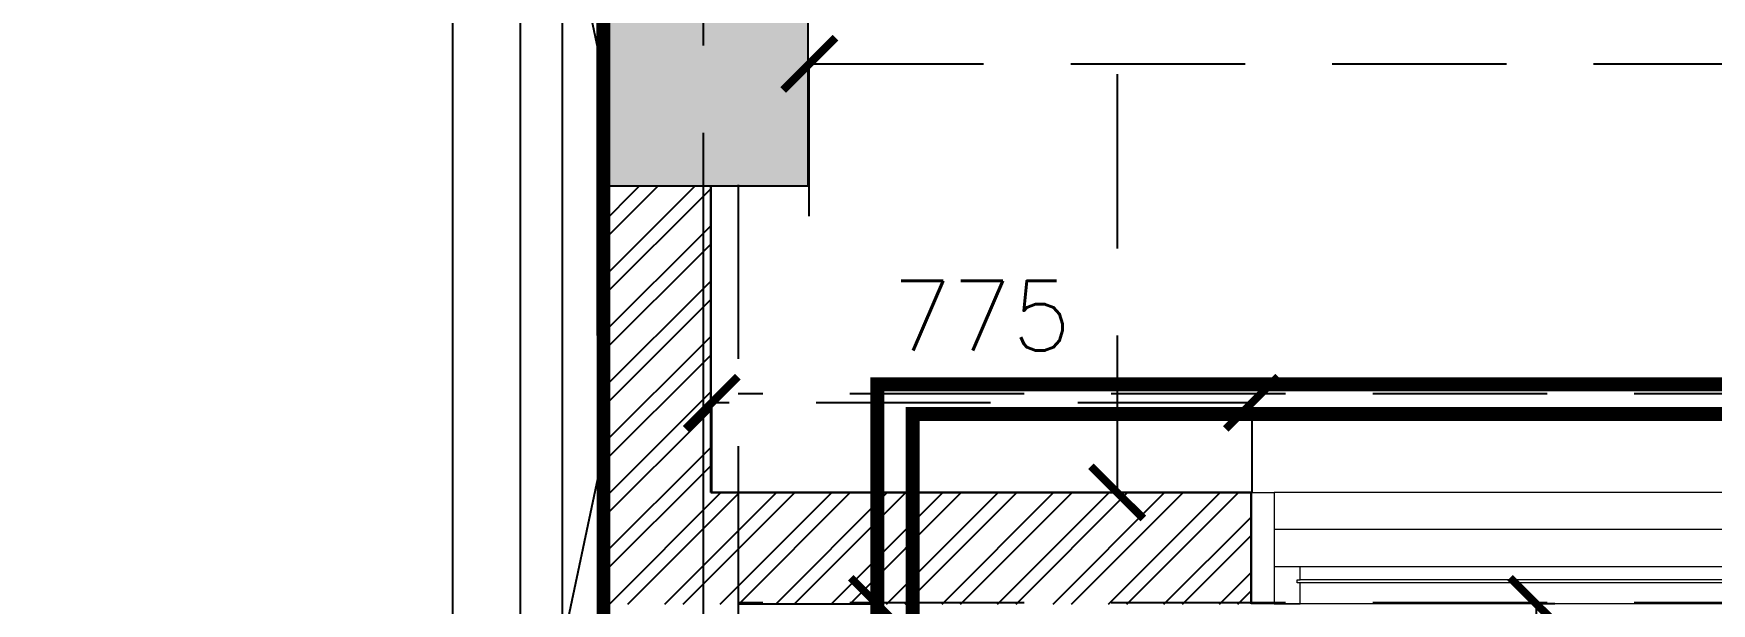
# Model space of a CAD drawing. Header units: millimetres. Extents: x 1135099 to 1230264, y -5736945 to -5695799.
# Drawn here: x 1201679 to 1204086, y -5727609 to -5726791 of the extents above; entities that cross this region are included whole.
import ezdxf

# ---------------------------------------------------------------- set-up
doc = ezdxf.new("R2010")
doc.units = ezdxf.units.MM
doc.header["$LTSCALE"] = 1000
doc.header["$MEASUREMENT"] = 0
for name, pattern in [('2BHK-A - FRONT$0$DASHED', [0.75, 0.5, -0.25]), ('2BHK-A - FRONT$0$PHANTOM2', [1.25, 0.625, -0.125, 0.125, -0.125, 0.125, -0.125]), ('2BHK-A - FRONT$1$AUDIT_D_120904163729-0', [0]), ('AUDIT_D_120904163729-0', [0]), ('T8(T9 IS SIMILAR) - DIMENSION & TEXTING$0$HIDDEN', [0.375, 0.25, -0.125]), ('T8(T9 IS SIMILAR)$0$$0$HIDDEN', [0.375, 0.25, -0.125]), ('T8_REFUGE COLUMNS$0$CENTER2', [1.125, 0.75, -0.125, 0.125, -0.125])]:
    doc.linetypes.add(name, pattern=pattern)
doc.layers.get('0').update_dxf_attribs({"linetype": 'AUDIT_D_120904163729-0'})
for name, color, linetype, lineweight in [('2BHK-A - FRONT$0$A-AC DRAIN PIPE', 94, 'Continuous', 18), ('2BHK-A - FRONT$0$A-AC PIPE', 151, 'Continuous', 20), ('2BHK-A - FRONT$1$A-WALL- 160', 6, 'Continuous', 30), ('2BHK-A - FRONT$1$Window', 4, 'Continuous', 20), ('T8(T9 IS SIMILAR)$0$D&W', 8, 'Continuous', 25)]:
    doc.layers.add(name, color=color, linetype=linetype, lineweight=lineweight)
for name, color, linetype in [('2BHK-A - FRONT$0$a-furniture', 8, 'Continuous'), ('2BHK-A - FRONT$1$A-HATCH -160', 251, '2BHK-A - FRONT$1$AUDIT_D_120904163729-0'), ('T8(T9 IS SIMILAR) - DIMENSION & TEXTING$0$A-DIMENSIONS', 2, 'T8(T9 IS SIMILAR) - DIMENSION & TEXTING$0$HIDDEN'), ('T8(T9 IS SIMILAR)$0$S-BEAM', 20, 'T8(T9 IS SIMILAR)$0$$0$HIDDEN'), ('T8_REFUGE COLUMNS$0$A-CENTERLINE', 193, 'T8_REFUGE COLUMNS$0$CENTER2'), ('T8_REFUGE COLUMNS$1$A-RCC COLS', 3, 'Continuous'), ('T8_TYPICAL COLUMNS$0$A-RCC COLS', 3, 'Continuous')]:
    doc.layers.add(name, color=color, linetype=linetype)
doc.layers.add('A-RERA CARPET AREA', color=30, linetype='Continuous', plot=False)
doc.layers.add('T8_REFUGE COLUMNS$1$COL-HATCH', color=7, linetype='Continuous', lineweight=25, true_color=0xa3a3a3)
doc.styles.add('T8(T9 IS SIMILAR) - DIMENSION & TEXTING$0$Romans 1', font='romans.shx', dxfattribs={"height": 100})
doc.dimstyles.new('T8(T9 IS SIMILAR) - DIMENSION & TEXTING$0$ALPINE S', dxfattribs={"dimscale": 0, "dimtxt": 100, "dimasz": 75, "dimexe": 0, "dimexo": 0, "dimgap": 75, "dimtad": 1, "dimdec": 0, "dimzin": 0, "dimdsep": 46, "dimtxsty": 'T8(T9 IS SIMILAR) - DIMENSION & TEXTING$0$Romans 1', "dimblk": 'T8(T9 IS SIMILAR) - DIMENSION & TEXTING$0$_ArchTick', "dimcen": 0.09, "dimclrd": 256, "dimclre": 256, "dimclrt": 7, "dimadec": 0, "dimazin": 0, "dimtfac": 1, "dimtdec": 0, "dimtofl": 0, "dimtmove": 1, "dimatfit": 0, "dimldrblk": 'T8(T9 IS SIMILAR) - DIMENSION & TEXTING$0$_Open90', "dimfxl": 1, "dimtolj": 1, "dimtzin": 0, "dimarcsym": 0})

# ---------------------------------------------------------------- blocks, each defined once
blk = doc.blocks.new('T8(T9 IS SIMILAR) - DIMENSION & TEXTING$0$_ArchTick')
at = {"color": 0, "linetype": 'ByBlock', "const_width": 0.15}
blk.add_lwpolyline([(-0.5, -0.5), (0.5, 0.5)], dxfattribs=at)
blk = doc.blocks.new('*D619')
at = {"layer": 'T8(T9 IS SIMILAR) - DIMENSION & TEXTING$0$A-DIMENSIONS', "linetype": 'T8(T9 IS SIMILAR) - DIMENSION & TEXTING$0$HIDDEN', "lineweight": -2, "transparency": 16777216}
for p, q in [((1202692.3, -5727609.6), (1202889.2, -5727609.6)), ((1202692.3, -5728585), (1202889.2, -5728585))]:
    blk.add_line(p, q, dxfattribs=at)
at = {"layer": 'T8(T9 IS SIMILAR) - DIMENSION & TEXTING$0$A-DIMENSIONS', "lineweight": -2, "transparency": 16777216}
blk.add_line((1202889.2, -5728585), (1202889.2, -5727609.6), dxfattribs=at)
at = {"layer": 'T8(T9 IS SIMILAR) - DIMENSION & TEXTING$0$A-DIMENSIONS', "linetype": 'ByBlock', "lineweight": -2, "transparency": 16777216, "xscale": 75, "yscale": 75, "zscale": 75}
for p, rotation in [((1202889.2, -5727609.6), 90), ((1202889.2, -5728585), 270)]:
    blk.add_blockref('T8(T9 IS SIMILAR) - DIMENSION & TEXTING$0$_ArchTick', p, dxfattribs=dict(at, rotation=rotation))
at = {"layer": 'T8(T9 IS SIMILAR) - DIMENSION & TEXTING$0$A-DIMENSIONS', "color": 7, "linetype": 'ByBlock', "transparency": 16777216, "insert": (1202764.2, -5728097.3), "char_height": 100, "attachment_point": 5, "rotation": 90, "style": 'T8(T9 IS SIMILAR) - DIMENSION & TEXTING$0$Romans 1'}
blk.add_mtext('\\A1;975', dxfattribs=at)
blk = doc.blocks.new('T8(T9 IS SIMILAR) - DIMENSION & TEXTING$0$_Open90')
at = {"color": 0, "linetype": 'ByBlock', "lineweight": -2}
for p, q in [((-0.5, 0.5), (0, 0)), ((0, 0), (-1, 0)), ((0, 0), (-0.5, -0.5))]:
    blk.add_line(p, q, dxfattribs=at)
blk = doc.blocks.new('*D581')
at = {"layer": 'T8(T9 IS SIMILAR) - DIMENSION & TEXTING$0$A-DIMENSIONS', "linetype": 'T8(T9 IS SIMILAR) - DIMENSION & TEXTING$0$HIDDEN', "lineweight": -2, "transparency": 16777216}
for p, q in [((1203861.5, -5727609.6), (1203835, -5727609.6)), ((1203861.5, -5729109.6), (1203835, -5729109.6))]:
    blk.add_line(p, q, dxfattribs=at)
at = {"layer": 'T8(T9 IS SIMILAR) - DIMENSION & TEXTING$0$A-DIMENSIONS', "lineweight": -2, "transparency": 16777216}
blk.add_line((1203835, -5727609.6), (1203835, -5729109.6), dxfattribs=at)
at = {"layer": 'T8(T9 IS SIMILAR) - DIMENSION & TEXTING$0$A-DIMENSIONS', "linetype": 'ByBlock', "lineweight": -2, "transparency": 16777216, "xscale": 75, "yscale": 75, "zscale": 75}
for p, rotation in [((1203835, -5727609.6), 90), ((1203835, -5729109.6), 270)]:
    blk.add_blockref('T8(T9 IS SIMILAR) - DIMENSION & TEXTING$0$_ArchTick', p, dxfattribs=dict(at, rotation=rotation))
at = {"layer": 'T8(T9 IS SIMILAR) - DIMENSION & TEXTING$0$A-DIMENSIONS', "color": 7, "linetype": 'ByBlock', "transparency": 16777216, "insert": (1203710, -5728359.6), "char_height": 100, "attachment_point": 5, "rotation": 90, "style": 'T8(T9 IS SIMILAR) - DIMENSION & TEXTING$0$Romans 1'}
blk.add_mtext('\\A1;1500', dxfattribs=at)
blk = doc.blocks.new('*D582')
at = {"layer": 'T8(T9 IS SIMILAR) - DIMENSION & TEXTING$0$A-DIMENSIONS', "linetype": 'T8(T9 IS SIMILAR) - DIMENSION & TEXTING$0$HIDDEN', "lineweight": -2, "transparency": 16777216}
for p, q in [((1202792.3, -5727053), (1202792.3, -5726834.4)), ((1206197.3, -5727053), (1206197.3, -5726834.4))]:
    blk.add_line(p, q, dxfattribs=at)
at = {"layer": 'T8(T9 IS SIMILAR) - DIMENSION & TEXTING$0$A-DIMENSIONS', "lineweight": -2, "transparency": 16777216}
blk.add_line((1202792.3, -5726834.4), (1206197.3, -5726834.4), dxfattribs=at)
at = {"layer": 'T8(T9 IS SIMILAR) - DIMENSION & TEXTING$0$A-DIMENSIONS', "linetype": 'ByBlock', "lineweight": -2, "transparency": 16777216, "xscale": 75, "yscale": 75, "zscale": 75, "rotation": 180}
blk.add_blockref('T8(T9 IS SIMILAR) - DIMENSION & TEXTING$0$_ArchTick', (1202792.3, -5726834.4), dxfattribs=at)
at = {"layer": 'T8(T9 IS SIMILAR) - DIMENSION & TEXTING$0$A-DIMENSIONS', "linetype": 'ByBlock', "lineweight": -2, "transparency": 16777216, "xscale": 75, "yscale": 75, "zscale": 75}
blk.add_blockref('T8(T9 IS SIMILAR) - DIMENSION & TEXTING$0$_ArchTick', (1206197.3, -5726834.4), dxfattribs=at)
at = {"layer": 'T8(T9 IS SIMILAR) - DIMENSION & TEXTING$0$A-DIMENSIONS', "color": 7, "linetype": 'ByBlock', "transparency": 16777216, "insert": (1204494.8, -5726709.4), "char_height": 100, "attachment_point": 5, "style": 'T8(T9 IS SIMILAR) - DIMENSION & TEXTING$0$Romans 1'}
blk.add_mtext('\\A1;3405', dxfattribs=at)
blk = doc.blocks.new('*D583')
at = {"layer": 'T8(T9 IS SIMILAR) - DIMENSION & TEXTING$0$A-DIMENSIONS', "linetype": 'T8(T9 IS SIMILAR) - DIMENSION & TEXTING$0$HIDDEN', "lineweight": -2, "transparency": 16777216}
for p, q in [((1202652.3, -5727449.6), (1202652.3, -5727321)), ((1203427.3, -5727449.6), (1203427.3, -5727321))]:
    blk.add_line(p, q, dxfattribs=at)
at = {"layer": 'T8(T9 IS SIMILAR) - DIMENSION & TEXTING$0$A-DIMENSIONS', "lineweight": -2, "transparency": 16777216}
blk.add_line((1203427.3, -5727321), (1202652.3, -5727321), dxfattribs=at)
at = {"layer": 'T8(T9 IS SIMILAR) - DIMENSION & TEXTING$0$A-DIMENSIONS', "linetype": 'ByBlock', "lineweight": -2, "transparency": 16777216, "xscale": 75, "yscale": 75, "zscale": 75, "rotation": 180}
blk.add_blockref('T8(T9 IS SIMILAR) - DIMENSION & TEXTING$0$_ArchTick', (1202652.3, -5727321), dxfattribs=at)
at = {"layer": 'T8(T9 IS SIMILAR) - DIMENSION & TEXTING$0$A-DIMENSIONS', "linetype": 'ByBlock', "lineweight": -2, "transparency": 16777216, "xscale": 75, "yscale": 75, "zscale": 75}
blk.add_blockref('T8(T9 IS SIMILAR) - DIMENSION & TEXTING$0$_ArchTick', (1203427.3, -5727321), dxfattribs=at)
at = {"layer": 'T8(T9 IS SIMILAR) - DIMENSION & TEXTING$0$A-DIMENSIONS', "color": 7, "linetype": 'ByBlock', "transparency": 16777216, "insert": (1203039.8, -5727196), "char_height": 100, "attachment_point": 5, "style": 'T8(T9 IS SIMILAR) - DIMENSION & TEXTING$0$Romans 1'}
blk.add_mtext('\\A1;775', dxfattribs=at)
blk = doc.blocks.new('*D585')
at = {"layer": 'T8(T9 IS SIMILAR) - DIMENSION & TEXTING$0$A-DIMENSIONS', "linetype": 'T8(T9 IS SIMILAR) - DIMENSION & TEXTING$0$HIDDEN', "lineweight": -2, "transparency": 16777216}
for p, q in [((1202942.3, -5723474.4), (1203233.8, -5723474.4)), ((1203039.8, -5727449.6), (1203233.8, -5727449.6))]:
    blk.add_line(p, q, dxfattribs=at)
at = {"layer": 'T8(T9 IS SIMILAR) - DIMENSION & TEXTING$0$A-DIMENSIONS', "lineweight": -2, "transparency": 16777216}
blk.add_line((1203233.8, -5723474.4), (1203233.8, -5727449.6), dxfattribs=at)
at = {"layer": 'T8(T9 IS SIMILAR) - DIMENSION & TEXTING$0$A-DIMENSIONS', "linetype": 'ByBlock', "lineweight": -2, "transparency": 16777216, "xscale": 75, "yscale": 75, "zscale": 75}
for p, rotation in [((1203233.8, -5723474.4), 90), ((1203233.8, -5727449.6), 270)]:
    blk.add_blockref('T8(T9 IS SIMILAR) - DIMENSION & TEXTING$0$_ArchTick', p, dxfattribs=dict(at, rotation=rotation))
at = {"layer": 'T8(T9 IS SIMILAR) - DIMENSION & TEXTING$0$A-DIMENSIONS', "color": 7, "linetype": 'ByBlock', "transparency": 16777216, "insert": (1203108.8, -5725462), "char_height": 100, "attachment_point": 5, "rotation": 90, "style": 'T8(T9 IS SIMILAR) - DIMENSION & TEXTING$0$Romans 1'}
blk.add_mtext('\\A1;3975', dxfattribs=at)
blk = doc.blocks.new('T8_REFUGE COLUMNS')
at = {"layer": 'T8_REFUGE COLUMNS$1$COL-HATCH', "linetype": 'ByBlock'}
h = blk.add_hatch(color=256, dxfattribs=at)
h.dxf.hatch_style = 1
h.paths.add_polyline_path([(1202492.1, -5727009.9), (1202792.1, -5727009.9), (1202792.1, -5724474.9), (1202492.1, -5724474.9)])
at = {"layer": 'T8_REFUGE COLUMNS$0$A-CENTERLINE'}
blk.add_line((1202642.1, -5728808.5), (1202642.1, -5698573.6), dxfattribs=at)
at = {"layer": 'T8_REFUGE COLUMNS$1$A-RCC COLS', "linetype": 'ByBlock'}
blk.add_lwpolyline([(1202492.1, -5727009.9), (1202792.1, -5727009.9), (1202792.1, -5724474.9), (1202492.1, -5724474.9)], close=True, dxfattribs=at)
blk = doc.blocks.new('T8_TYPICAL COLUMNS')
at = {"layer": 'T8_TYPICAL COLUMNS$0$A-RCC COLS', "linetype": 'ByBlock'}
blk.add_blockref('T8_REFUGE COLUMNS', (0, 0), dxfattribs=at)
blk = doc.blocks.new('2BHK-A - FRONT$1$2400')
at = {"layer": '2BHK-A - FRONT$1$Window', "color": 1, "lineweight": 13}
for p, q in [((1151176.5, -5692111.9), (1148842.5, -5692111.9)), ((1149607.5, -5692111.9), (1148880, -5692111.9)), ((1149607.5, -5692165.3), (1148880, -5692165.3)), ((1150373.7, -5692165.3), (1149645, -5692165.3)), ((1150411.2, -5692165.3), (1151176.5, -5692165.3)), ((1149607.5, -5692218.6), (1148842.5, -5692218.6)), ((1150373.7, -5692218.6), (1149645, -5692218.6)), ((1151139, -5692218.6), (1150411.2, -5692218.6)), ((1150373.7, -5692271.9), (1148842.5, -5692271.9)), ((1151139, -5692271.9), (1150411.2, -5692271.9))]:
    blk.add_line(p, q, dxfattribs=at)
at = {"layer": '2BHK-A - FRONT$1$Window', "color": 5, "lineweight": 13}
for p, q in [((1149607.5, -5692142.2), (1148880, -5692142.2)), ((1149607.5, -5692146.7), (1148880, -5692146.7)), ((1150373.7, -5692183.8), (1149645, -5692183.8)), ((1150373.7, -5692200), (1149645, -5692200)), ((1151139, -5692237.2), (1150411.2, -5692237.2)), ((1151139, -5692253.3), (1150411.2, -5692253.3))]:
    blk.add_line(p, q, dxfattribs=at)
at = {"layer": '2BHK-A - FRONT$1$Window', "color": 4, "lineweight": 13}
for points in [[(1148842.5, -5692111.9), (1148809.5, -5692111.9), (1148809.5, -5692271.9), (1148842.5, -5692271.9)], [(1148880, -5692146.7), (1148880, -5692165.3), (1148842.5, -5692165.3), (1148842.5, -5692111.9), (1148880, -5692111.9), (1148880, -5692142.2), (1148875.5, -5692142.2), (1148875.5, -5692146.7)], [(1149607.5, -5692146.7), (1149607.5, -5692165.3), (1149645, -5692165.3), (1149645, -5692111.9), (1149607.5, -5692111.9), (1149607.5, -5692142.2), (1149612, -5692142.2), (1149612, -5692146.7)], [(1151209.5, -5692111.9), (1151176.5, -5692111.9), (1151176.5, -5692271.9), (1151209.5, -5692271.9)], [(1149645, -5692200), (1149645, -5692218.6), (1149607.5, -5692218.6), (1149607.5, -5692165.3), (1149645, -5692165.3), (1149645, -5692183.8), (1149640.5, -5692183.8), (1149640.5, -5692200)], [(1150373.7, -5692200), (1150373.7, -5692218.6), (1150411.2, -5692218.6), (1150411.2, -5692165.3), (1150373.7, -5692165.3), (1150373.7, -5692183.8), (1150378.2, -5692183.8), (1150378.2, -5692200)], [(1150411.2, -5692253.3), (1150411.2, -5692271.9), (1150373.7, -5692271.9), (1150373.7, -5692218.6), (1150411.2, -5692218.6), (1150411.2, -5692237.2), (1150406.7, -5692237.2), (1150406.7, -5692253.3)], [(1151139, -5692253.3), (1151139, -5692271.9), (1151176.5, -5692271.9), (1151176.5, -5692218.6), (1151139, -5692218.6), (1151139, -5692237.2), (1151143.5, -5692237.2), (1151143.5, -5692253.3)]]:
    blk.add_lwpolyline(points, close=True, dxfattribs=at)
blk = doc.blocks.new('2BHK-A - FRONT$0$A$C7BF77BFD')
at = {"layer": '2BHK-A - FRONT$0$a-furniture'}
for p, q in [((-300, 1078.1), (-246.9, 1328.1)), ((-300, 1078.1), (-300, 478.1)), ((-246.9, 228.1), (-300, 478.1))]:
    blk.add_line(p, q, dxfattribs=at)
for points in [[(-300, 1550), (-300, 0), (-90, 0), (-90, 1550)], [(-246.9, 228.1), (-186.9, 228.1), (-186.9, 1328.1), (-246.9, 1328.1)]]:
    blk.add_lwpolyline(points, close=True, dxfattribs=at)
blk = doc.blocks.new('2BHK-A - FRONT')
at = {"layer": '2BHK-A - FRONT$1$A-HATCH -160', "linetype": 'ByBlock'}
h = blk.add_hatch(dxfattribs=at)
h.set_pattern_fill('ANSI32', color=256, scale=150)
h.set_pattern_definition([(45, (0, -0.55), (-39.77475644, 39.77475644), []), (45, (26.517, -0.55), (-39.77475644, 39.77475644), [])])
h.paths.add_polyline_path([(1145269.9, -5728524.2), (1145269.9, -5728684.2), (1144639.8, -5728684.2), (1144639.8, -5726829.5), (1144799.8, -5726829.5), (1144799.8, -5728524.2)])
h.paths.add_polyline_path([(1148934.5, -5727449.8), (1148934.5, -5727609.8), (1147999.5, -5727609.8), (1147999.5, -5727009.5), (1148159.5, -5727009.5), (1148159.5, -5727449.8)])
h.paths.add_polyline_path([(1147999.5, -5728684.2), (1147999.5, -5728524.2), (1147369.9, -5728524.2), (1147369.9, -5728684.2)])
edge = h.paths.add_edge_path()
edge.add_line((1151334.5, -5727449.8), (1151779.5, -5727449.8))
edge.add_line((1151779.5, -5727449.8), (1151779.5, -5727609.8))
edge.add_line((1151704.5, -5727609.8), (1151334.5, -5727609.8))
edge.add_line((1151334.5, -5727609.8), (1151334.5, -5727449.8))
h.paths.add_polyline_path([(1146264.5, -5719573.8), (1146424.5, -5719573.8), (1146424.5, -5719224.6), (1146264.5, -5719224.6)])
h.paths.add_polyline_path([(1145549.4, -5721834.4), (1145788.9, -5721834.4), (1145790, -5721674.6), (1145549.4, -5721674.6)])
h.paths.add_polyline_path([(1145949.5, -5721924.2), (1145949.5, -5722524.6), (1145789.5, -5722524.6), (1145789.5, -5721924.2)])
h.paths.add_polyline_path([(1144599.5, -5721924.6), (1144759.5, -5721924.6), (1144762, -5722524.6), (1144602, -5722524.6)])
h.paths.add_polyline_path([(1144599.5, -5723474.6), (1144599.5, -5723174.6), (1144759.5, -5723174.6), (1144759.5, -5723314.6), (1145789.5, -5723314.6), (1145789.5, -5723174.6), (1145949.5, -5723174.6), (1145949.5, -5723474.2)])
at = {"layer": '2BHK-A - FRONT$0$A-AC DRAIN PIPE', "linetype": '2BHK-A - FRONT$0$PHANTOM2', "ltscale": 0.1, "const_width": 20}
blk.add_lwpolyline([(1148398.3, -5727682.9), (1148398.3, -5727294.3), (1149634.5, -5727294.3)], dxfattribs=at)
at = {"layer": '2BHK-A - FRONT$0$A-AC PIPE', "linetype": '2BHK-A - FRONT$0$DASHED', "ltscale": 0.1, "const_width": 20}
blk.add_lwpolyline([(1149634.5, -5727336.8), (1148449.1, -5727336.8), (1148449.1, -5727692.3)], dxfattribs=at)
at = {"layer": '2BHK-A - FRONT$1$A-WALL- 160', "linetype": 'ByBlock'}
for p, q in [((1147999.5, -5728684.6), (1147999.5, -5727009.5)), ((1148159.5, -5727449.6), (1148159.5, -5727009.5)), ((1148159.5, -5727449.6), (1148934.5, -5727449.6)), ((1148934.5, -5727449.6), (1148934.5, -5727609.6))]:
    blk.add_line(p, q, dxfattribs=at)
at = {"layer": '2BHK-A - FRONT$0$a-furniture', "extrusion": (-0.000159294, -0.000512155, -1), "zscale": -0.9999999999999999, "rotation": 9.268297928415614e-09}
blk.add_blockref('2BHK-A - FRONT$0$A$C7BF77BFD', (-1147699.5, -5727898.4, 2750.7), dxfattribs=at)
at = {"layer": '2BHK-A - FRONT$1$A-WALL- 160', "linetype": 'ByBlock', "xscale": -1, "rotation": 180}
blk.add_blockref('2BHK-A - FRONT$1$2400', (125, -11419721.5), dxfattribs=at)
blk = doc.blocks.new('T8(T9 IS SIMILAR)')
at = {"layer": 'T8(T9 IS SIMILAR)$0$S-BEAM'}
for p, q in [((1202491.8, -5726990.5, 0.1), (1202491.7, -5729370.2, -647.2)), ((1202691.8, -5727008.3, 0.1), (1202691.7, -5729370.2, -647.2)), ((1209851.9, -5727308.3, 0), (1202691.8, -5727308.2, 0)), ((1209851.9, -5727608.3, 0), (1202691.8, -5727608.2, 0))]:
    blk.add_line(p, q, dxfattribs=at)
at = {"layer": 'T8(T9 IS SIMILAR)$0$D&W', "linetype": 'ByBlock'}
for name, p in [('T8_TYPICAL COLUMNS', (0, 0)), ('2BHK-A - FRONT', (54492.8, -0.4))]:
    blk.add_blockref(name, p, dxfattribs=at)
blk = doc.blocks.new('T8(T9 IS SIMILAR) - DIMENSION & TEXTING')
at = {"layer": 'T8(T9 IS SIMILAR) - DIMENSION & TEXTING$0$A-DIMENSIONS', "linetype": 'ByBlock'}
for base, p1, p2, picture, middle in [((1203233.8, -5727449.6), (1202942.3, -5723474.4), (1203039.8, -5727449.6), '*D585', (1203108.8, -5725462)), ((1202889.2, -5727609.6), (1202692.3, -5728585), (1202692.3, -5727609.6), '*D619', (1202764.2, -5728097.3)), ((1203835, -5729109.6), (1203861.5, -5727609.6), (1203861.5, -5729109.6), '*D581', (1203710, -5728359.6))]:
    dim = blk.add_linear_dim(base=base, p1=p1, p2=p2, angle=90, dimstyle='T8(T9 IS SIMILAR) - DIMENSION & TEXTING$0$ALPINE S', override={"dimscale": 1, "dimfxl": 5, "dimarcsym": 1}, dxfattribs=at)
    dim.commit()
    dim.dimension.update_dxf_attribs({"geometry": picture, "text_midpoint": middle})
for base, p1, p2, picture, middle in [((1206197.3, -5726834.4), (1202792.3, -5727053, -0.1), (1206197.3, -5727053), '*D582', (1204494.8, -5726709.4)), ((1202652.3, -5727321), (1203427.3, -5727449.6), (1202652.3, -5727449.6), '*D583', (1203039.8, -5727196))]:
    dim = blk.add_linear_dim(base=base, p1=p1, p2=p2, dimstyle='T8(T9 IS SIMILAR) - DIMENSION & TEXTING$0$ALPINE S', override={"dimscale": 1, "dimfxl": 5, "dimarcsym": 1}, dxfattribs=at)
    dim.commit()
    dim.dimension.update_dxf_attribs({"geometry": picture, "text_midpoint": middle})

msp = doc.modelspace()

# ---------------------------------------------------------------- linework, layer by layer
at = {"layer": 'A-RERA CARPET AREA', "const_width": 20, "elevation": 0.4}
msp.add_lwpolyline([(1204692.2, -5723374), (1204692.2, -5724474.4), (1202496.6, -5724473.7), (1202497.2, -5728522.5), (1199297.1, -5728523.1), (1199297.1, -5727424.2), (1195746.5, -5727424.2), (1195746.5, -5723474.1), (1196646.6, -5723474.3), (1196646.6, -5721923.9), (1199097.1, -5721923.9), (1199097, -5723474), (1200446.7, -5723474), (1200446.7, -5721923.8), (1200916.9, -5721923.8), (1200916.9, -5721674.5), (1201731.6, -5721674.5), (1201732, -5719224.1), (1204532.2, -5719224.5), (1204532.2, -5723374)], close=True, dxfattribs=at)

# ---------------------------------------------------------------- next in the draw order: block references
at = {"linetype": 'ByBlock'}
msp.add_blockref('T8(T9 IS SIMILAR)', (-1.4, 0.2, -0.6), dxfattribs=at)

# ---------------------------------------------------------------- next in the draw order: block references
msp.add_blockref('T8(T9 IS SIMILAR) - DIMENSION & TEXTING', (0, 0), dxfattribs=at)

doc.saveas('drawing.dxf')
